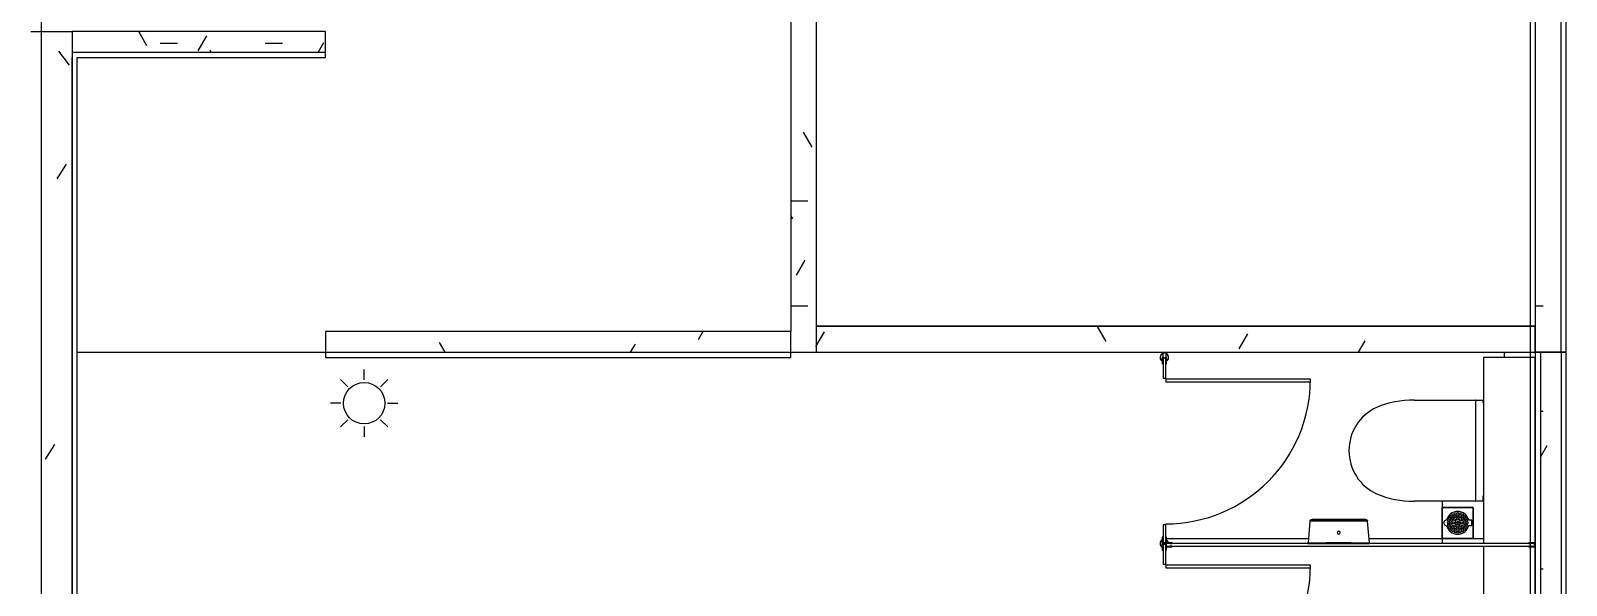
# Model space of a CAD drawing. Header units: millimetres. Extents: x -145636 to 131102, y -135903 to -7470.
# Drawn here: x 20370 to 27795, y -111500 to -108819 of the extents above; entities that cross this region are included whole.
import ezdxf

# ---------------------------------------------------------------- set-up
doc = ezdxf.new("R2010")
doc.units = ezdxf.units.MM
doc.layers.add('M_ARCHI', color=8, linetype='Continuous')

# ---------------------------------------------------------------- blocks, each defined once
blk = doc.blocks.new('RF Archi 21.10.2024')
at = {"layer": 'M_ARCHI', "color": 8}
for p, q in [((-145986, -25375.2), (-145986, -138101)), ((-138786, -25375.2), (-138786, -138101)), ((-138636, -126653.5), (-138636, -123603.5)), ((-138611, -126778.5), (-138611, -123603.5)), ((-142361, -123728.5), (-142361, -126678.5)), ((-142236, -126778.5), (-142236, -123728.5)), ((-142236, -126653.5), (-142236, -123728.5)), ((-138761, -124303.5), (-138761, -126653.5)), ((-138636, -126778.5), (-138636, -124303.5)), ((-146036, -125228.5), (-145836, -125228.5)), ((-144611, -125228.5), (-145836, -125228.5)), ((-145836, -125228.5), (-145836, -125328.5)), ((-144611, -125353.5), (-144611, -125228.5)), ((-145836, -125328.5), (-145811, -125328.5)), ((-145836, -125328.5), (-145836, -125353.5)), ((-145836, -125328.5), (-145811, -125328.5)), ((-145811, -125328.5), (-144611, -125328.5)), ((-145836, -128278.5), (-145836, -125353.5)), ((-145836, -125353.5), (-145836, -128278.5)), ((-145811, -128278.5), (-145811, -125353.5)), ((-145811, -125353.5), (-144611, -125353.5)), ((-142236, -126653.5), (-138761, -126653.5)), ((-138761, -126653.5), (-142236, -126653.5)), ((-138761, -126778.5), (-138761, -126653.5)), ((-138761, -126653.5), (-138761, -126778.5)), ((-142361, -126678.5), (-144611, -126678.5)), ((-144611, -126678.5), (-144611, -126803.5)), ((-142361, -126778.5), (-142361, -126678.5)), ((-145836, -127628.5), (-145836, -126778.5)), ((-145836, -127628.5), (-145836, -126778.5)), ((-145836, -129253.5), (-145836, -126778.5)), ((-145811, -126778.5), (-144611, -126778.5)), ((-145811, -126778.5), (-142236, -126778.5)), ((-145811, -126778.5), (-144611, -126778.5)), ((-144611, -126778.5), (-142361, -126778.5)), ((-144611, -126778.5), (-142298.5, -126778.5)), ((-144611, -126778.5), (-142361, -126778.5)), ((-144611, -126803.5), (-142361, -126803.5)), ((-142361, -126778.5), (-142261, -126778.5)), ((-142361, -126803.5), (-142361, -126778.5)), ((-142361, -126778.5), (-142236, -126778.5)), ((-142298.5, -126778.5), (-138761, -126778.5)), ((-142236, -126778.5), (-138761, -126778.5)), ((-140574.4, -126801.9), (-140574.5, -126802.7)), ((-140574.5, -126802.7), (-140574.5, -126803.5)), ((-140574.5, -126803.5), (-140574.5, -126804.3)), ((-140574.5, -126804.3), (-140574.4, -126805.1)), ((-140574.3, -126800.3), (-140574.4, -126801.1)), ((-140574.4, -126801.1), (-140574.4, -126801.9)), ((-140574.4, -126805.1), (-140574.4, -126805.9)), ((-140574.4, -126805.9), (-140574.3, -126806.7)), ((-140574.1, -126799.5), (-140574.3, -126800.3)), ((-140574.3, -126806.7), (-140574.1, -126807.4)), ((-140573.9, -126798.7), (-140574.1, -126799.5)), ((-140574.1, -126807.4), (-140573.9, -126808.2)), ((-140573.7, -126797.9), (-140573.9, -126798.7)), ((-140573.9, -126808.2), (-140573.7, -126809)), ((-140573.5, -126797.2), (-140573.7, -126797.9)), ((-140573.7, -126809), (-140573.5, -126809.8)), ((-140573.2, -126796.4), (-140573.5, -126797.2)), ((-140573.5, -126809.8), (-140573.2, -126810.5)), ((-140572.9, -126795.7), (-140573.2, -126796.4)), ((-140573.2, -126810.5), (-140572.9, -126811.3)), ((-140572.6, -126795), (-140572.9, -126795.7)), ((-140572.9, -126811.3), (-140572.6, -126812)), ((-140572.2, -126794.2), (-140572.6, -126795)), ((-140572.6, -126812), (-140572.2, -126812.7)), ((-140571.9, -126793.5), (-140572.2, -126794.2)), ((-140572.2, -126812.7), (-140571.9, -126813.4)), ((-140571.5, -126792.9), (-140571.9, -126793.5)), ((-140571.9, -126813.4), (-140571.5, -126814.1)), ((-140571, -126792.2), (-140571.5, -126792.9)), ((-140571.5, -126814.1), (-140571, -126814.8)), ((-140570.5, -126791.5), (-140571, -126792.2)), ((-140571, -126814.8), (-140570.5, -126815.4)), ((-140570.1, -126790.9), (-140570.5, -126791.5)), ((-140570.5, -126815.4), (-140570.1, -126816)), ((-140569.5, -126790.3), (-140570.1, -126790.9)), ((-140570.1, -126816), (-140569.5, -126816.7)), ((-140569, -126789.7), (-140569.5, -126790.3)), ((-140569.5, -126816.7), (-140569, -126817.2)), ((-140568.4, -126789.1), (-140569, -126789.7)), ((-140569, -126817.2), (-140568.4, -126817.8)), ((-140567.9, -126788.6), (-140568.4, -126789.1)), ((-140568.4, -126817.8), (-140567.9, -126818.4)), ((-140567.3, -126788.1), (-140567.9, -126788.6)), ((-140567.9, -126818.4), (-140567.2, -126818.9)), ((-140566.6, -126787.6), (-140567.3, -126788.1)), ((-140567.2, -126818.9), (-140566.6, -126819.4)), ((-140566, -126787.1), (-140566.6, -126787.6)), ((-140565.3, -126786.6), (-140566, -126787.1)), ((-140564.6, -126786.2), (-140565.3, -126786.6)), ((-140563.9, -126785.8), (-140564.6, -126786.2)), ((-140563, -126803.5), (-140564.5, -126803.5)), ((-140564.5, -126803.5), (-140564.5, -126833.7)), ((-140563.2, -126785.5), (-140563.9, -126785.8)), ((-140562.5, -126785.1), (-140563.2, -126785.5)), ((-140561, -126805), (-140563, -126803.5)), ((-140563, -126821.5), (-140563, -126806.5)), ((-140563, -126806.5), (-140546, -126806.5)), ((-140561.8, -126784.8), (-140562.5, -126785.1)), ((-140561, -126784.6), (-140561.8, -126784.8)), ((-140548, -126805), (-140561, -126805)), ((-140548, -126806.5), (-140561, -126806.5)), ((-140561, -126806.5), (-140561, -126903.5)), ((-140547.3, -126784.8), (-140548, -126784.6)), ((-140546, -126803.5), (-140548, -126805)), ((-140548, -126903.5), (-140548, -126806.5)), ((-140546.5, -126785.1), (-140547.3, -126784.8)), ((-140545.8, -126785.5), (-140546.5, -126785.1)), ((-140544.5, -126803.5), (-140546, -126803.5)), ((-140546, -126806.5), (-140546, -126821.5)), ((-140545.1, -126785.8), (-140545.8, -126785.5)), ((-140544.4, -126786.2), (-140545.1, -126785.8)), ((-140544.5, -126833.7), (-140544.5, -126803.5)), ((-140543.7, -126786.6), (-140544.4, -126786.2)), ((-140543, -126787.1), (-140543.7, -126786.6)), ((-140542.4, -126787.6), (-140543, -126787.1)), ((-140541.8, -126788.1), (-140542.4, -126787.6)), ((-140542.4, -126819.4), (-140541.8, -126818.9)), ((-140541.2, -126788.6), (-140541.8, -126788.1)), ((-140541.8, -126818.9), (-140541.2, -126818.4)), ((-140540.6, -126789.1), (-140541.2, -126788.6)), ((-140541.2, -126818.4), (-140540.6, -126817.8)), ((-140540, -126789.7), (-140540.6, -126789.1)), ((-140540.6, -126817.8), (-140540, -126817.2)), ((-140539.5, -126790.3), (-140540, -126789.7)), ((-140540, -126817.2), (-140539.5, -126816.7)), ((-140539, -126790.9), (-140539.5, -126790.3)), ((-140539.5, -126816.7), (-140539, -126816)), ((-140538.5, -126791.5), (-140539, -126790.9)), ((-140539, -126816), (-140538.5, -126815.4)), ((-140538, -126792.2), (-140538.5, -126791.5)), ((-140538.5, -126815.4), (-140538, -126814.8)), ((-140537.6, -126792.8), (-140538, -126792.2)), ((-140538, -126814.8), (-140537.6, -126814.1)), ((-140537.1, -126793.5), (-140537.6, -126792.8)), ((-140537.6, -126814.1), (-140537.1, -126813.4)), ((-140536.8, -126794.2), (-140537.1, -126793.5)), ((-140537.1, -126813.4), (-140536.8, -126812.7)), ((-140536.4, -126795), (-140536.8, -126794.2)), ((-140536.8, -126812.7), (-140536.4, -126812)), ((-140536.1, -126795.7), (-140536.4, -126795)), ((-140536.4, -126812), (-140536.1, -126811.3)), ((-140535.8, -126796.4), (-140536.1, -126795.7)), ((-140536.1, -126811.3), (-140535.8, -126810.5)), ((-140535.5, -126797.2), (-140535.8, -126796.4)), ((-140535.8, -126810.5), (-140535.5, -126809.8)), ((-140535.3, -126797.9), (-140535.5, -126797.2)), ((-140535.5, -126809.8), (-140535.3, -126809)), ((-140535.1, -126798.7), (-140535.3, -126797.9)), ((-140535.3, -126809), (-140535.1, -126808.2)), ((-140534.9, -126799.5), (-140535.1, -126798.7)), ((-140535.1, -126808.2), (-140534.9, -126807.4)), ((-140534.8, -126800.3), (-140534.9, -126799.5)), ((-140534.9, -126807.4), (-140534.8, -126806.7)), ((-140534.6, -126801.1), (-140534.8, -126800.3)), ((-140534.8, -126806.7), (-140534.6, -126805.9)), ((-140534.6, -126801.9), (-140534.6, -126801.1)), ((-140534.5, -126802.7), (-140534.6, -126801.9)), ((-140534.6, -126805.1), (-140534.5, -126804.3)), ((-140534.6, -126805.9), (-140534.6, -126805.1)), ((-140534.5, -126803.5), (-140534.5, -126802.7)), ((-140534.5, -126804.3), (-140534.5, -126803.5)), ((-138761, -126803.5), (-139011, -126803.5)), ((-139011, -126803.5), (-139011, -127703.5)), ((-138761, -126778.5), (-138736, -126778.5)), ((-138611, -126778.5), (-138761, -126778.5)), ((-138761, -126778.5), (-138761, -129253.5)), ((-138761, -126778.5), (-138611, -126778.5)), ((-138761, -129253.5), (-138761, -126803.5)), ((-138736, -126778.5), (-138636, -126778.5)), ((-138736, -126778.5), (-138736, -129253.5)), ((-138636, -126778.5), (-138636, -134028.5)), ((-138636, -126778.5), (-138636, -134028.5)), ((-138611, -134028.5), (-138611, -126778.5)), ((-144423.5, -126912.7), (-144423.5, -126862.7)), ((-140566.6, -126819.4), (-140566, -126819.9)), ((-140566, -126819.9), (-140565.3, -126820.3)), ((-140565.3, -126820.3), (-140564.6, -126820.7)), ((-140563.2, -126821.5), (-140562.5, -126821.8)), ((-140561, -126823.5), (-140563, -126821.5)), ((-140562.5, -126821.8), (-140561.8, -126822.1)), ((-140561.8, -126822.1), (-140561, -126822.4)), ((-140561, -126833.7), (-140561, -126823.5)), ((-140546, -126821.5), (-140548, -126823.5)), ((-140548, -126822.4), (-140547.3, -126822.1)), ((-140548, -126823.5), (-140548, -126833.7)), ((-140547.3, -126822.1), (-140546.5, -126821.8)), ((-140546.5, -126821.8), (-140545.8, -126821.5)), ((-140544.4, -126820.7), (-140543.7, -126820.3)), ((-140543.7, -126820.3), (-140543, -126819.9)), ((-140543, -126819.9), (-140542.4, -126819.4)), ((-144503.1, -126945.6), (-144538.4, -126910.3)), ((-144344, -126945.6), (-144308.6, -126910.3)), ((-140561, -126903.5), (-140548, -126903.5)), ((-139848, -126908.5), (-140548, -126908.5)), ((-140548, -126908.5), (-140548, -126921.5)), ((-140548, -126921.5), (-139848, -126921.5)), ((-139848, -126921.5), (-139848, -126908.5)), ((-144536, -127025.2), (-144586, -127025.2)), ((-144311, -127025.2), (-144261, -127025.2)), ((-139346.2, -127009.8), (-139014.1, -127009.8)), ((-139049.8, -127010.4), (-139049.8, -127497.9)), ((-139049, -127010.4), (-139049.8, -127010.4)), ((-139049, -127497.9), (-139049, -127010.4)), ((-139014.1, -127009.8), (-139014.1, -127021.2)), ((-139014.1, -127021.2), (-139011, -127021.2)), ((-144503.1, -127104.7), (-144538.4, -127140.1)), ((-144344, -127104.7), (-144308.6, -127140.1)), ((-144423.5, -127137.7), (-144423.5, -127187.7)), ((-139014.1, -127473.7), (-139014.1, -127499)), ((-139011, -127473.7), (-139014.1, -127473.7)), ((-139014.1, -127499), (-139346.2, -127499)), ((-139211, -127528.5), (-139061, -127528.5)), ((-139211, -127678.5), (-139211, -127528.5)), ((-139061, -127528.5), (-139211, -127528.5)), ((-139211, -127528.5), (-139211, -127678.5)), ((-139061, -127528.5), (-139061, -127678.5)), ((-139061, -127678.5), (-139061, -127528.5)), ((-139049.8, -127497.9), (-139049, -127497.9)), ((-140548, -127613.5), (-140561, -127613.5)), ((-140561, -127613.5), (-140561, -127700.5)), ((-140548, -127700.5), (-140548, -127613.5)), ((-139850.5, -127595.5), (-139859.7, -127699.9)), ((-139850.5, -127595.1), (-139850.4, -127594.7)), ((-139850.5, -127595.5), (-139850.5, -127595.1)), ((-139850.4, -127594.7), (-139850.2, -127594.2)), ((-139850.2, -127594.2), (-139850.1, -127593.8)), ((-139850.1, -127593.8), (-139850, -127593.4)), ((-139850, -127593.4), (-139849.8, -127593)), ((-139849.8, -127593), (-139849.6, -127592.6)), ((-139849.6, -127592.6), (-139849.4, -127592.2)), ((-139849.4, -127592.2), (-139849.2, -127591.8)), ((-139849.2, -127591.8), (-139849, -127591.5)), ((-139849, -127591.5), (-139848.7, -127591.1)), ((-139848.7, -127591.1), (-139848.4, -127590.8)), ((-139848.4, -127590.8), (-139848.2, -127590.4)), ((-139848.2, -127590.4), (-139847.9, -127590.1)), ((-139847.9, -127590.1), (-139847.6, -127589.8)), ((-139847.6, -127589.8), (-139847.3, -127589.5)), ((-139847.3, -127589.5), (-139847, -127589.2)), ((-139847, -127589.2), (-139846.6, -127588.9)), ((-139711, -127595.5), (-139846.8, -127595.5)), ((-139846.6, -127588.9), (-139846.3, -127588.6)), ((-139846.3, -127588.6), (-139845.9, -127588.4)), ((-139845.9, -127588.4), (-139845.5, -127588.1)), ((-139845.5, -127588.1), (-139845.2, -127587.9)), ((-139845.2, -127587.9), (-139844.8, -127587.7)), ((-139844.8, -127587.7), (-139844.4, -127587.5)), ((-139844.4, -127587.5), (-139844, -127587.3)), ((-139844, -127587.3), (-139843.6, -127587.2)), ((-139843.6, -127587.2), (-139843.2, -127587)), ((-139843.2, -127587), (-139842.7, -127586.9)), ((-139842.7, -127586.9), (-139842.3, -127586.8)), ((-139842.3, -127586.8), (-139841.9, -127586.7)), ((-139841.9, -127586.7), (-139841.5, -127586.6)), ((-139841.5, -127586.6), (-139841, -127586.5)), ((-139841, -127586.5), (-139840.6, -127586.5)), ((-139840.6, -127586.5), (-139840.2, -127586.5)), ((-139840.2, -127586.5), (-139839.8, -127586.5)), ((-139839.7, -127586.5), (-139839.8, -127586.5)), ((-139839.8, -127586.5), (-139839.7, -127586.5)), ((-139839.6, -127586.5), (-139839.7, -127586.5)), ((-139839.7, -127586.5), (-139839.3, -127586.5)), ((-139839.2, -127586.5), (-139839.6, -127586.5)), ((-139839.3, -127586.5), (-139838.8, -127586.5)), ((-139838.7, -127586.5), (-139839.2, -127586.5)), ((-139838.8, -127586.5), (-139838.1, -127586.5)), ((-139837.9, -127586.5), (-139838.7, -127586.5)), ((-139838.1, -127586.5), (-139837.2, -127586.5)), ((-139836.9, -127586.5), (-139837.9, -127586.5)), ((-139837.2, -127586.5), (-139836.1, -127586.5)), ((-139835.7, -127586.5), (-139836.9, -127586.5)), ((-139836.1, -127586.5), (-139834.7, -127586.5)), ((-139834.3, -127586.5), (-139835.7, -127586.5)), ((-139834.7, -127586.5), (-139833.2, -127586.5)), ((-139832.8, -127586.5), (-139834.3, -127586.5)), ((-139833.2, -127586.5), (-139831.5, -127586.5)), ((-139831, -127586.5), (-139832.8, -127586.5)), ((-139831.5, -127586.5), (-139829.6, -127586.5)), ((-139829, -127586.5), (-139831, -127586.5)), ((-139829.6, -127586.5), (-139827.5, -127586.5)), ((-139826.9, -127586.5), (-139829, -127586.5)), ((-139827.5, -127586.5), (-139825.2, -127586.5)), ((-139824.6, -127586.5), (-139826.9, -127586.5)), ((-139825.2, -127586.5), (-139822.7, -127586.5)), ((-139822, -127586.5), (-139824.6, -127586.5)), ((-139822.7, -127586.5), (-139820.1, -127586.5)), ((-139819.3, -127586.5), (-139822, -127586.5)), ((-139820.1, -127586.5), (-139817.3, -127586.5)), ((-139816.5, -127586.5), (-139819.3, -127586.5)), ((-139817.3, -127586.5), (-139814.3, -127586.5)), ((-139813.4, -127586.5), (-139816.5, -127586.5)), ((-139814.3, -127586.5), (-139811.1, -127586.5)), ((-139810.2, -127586.5), (-139813.4, -127586.5)), ((-139811.1, -127586.5), (-139807.8, -127586.5)), ((-139806.9, -127586.5), (-139810.2, -127586.5)), ((-139807.8, -127586.5), (-139804.3, -127586.5)), ((-139803.4, -127586.5), (-139806.9, -127586.5)), ((-139804.3, -127586.5), (-139800.7, -127586.5)), ((-139799.7, -127586.5), (-139803.4, -127586.5)), ((-139800.7, -127586.5), (-139796.9, -127586.5)), ((-139795.9, -127586.5), (-139799.7, -127586.5)), ((-139796.9, -127586.5), (-139793, -127586.5)), ((-139792, -127586.5), (-139795.9, -127586.5)), ((-139793, -127586.5), (-139789, -127586.5)), ((-139787.9, -127586.5), (-139792, -127586.5)), ((-139789, -127586.5), (-139784.8, -127586.5)), ((-139783.7, -127586.5), (-139787.9, -127586.5)), ((-139784.8, -127586.5), (-139780.6, -127586.5)), ((-139779.4, -127586.5), (-139783.7, -127586.5)), ((-139780.6, -127586.5), (-139776.2, -127586.5)), ((-139775, -127586.5), (-139779.4, -127586.5)), ((-139776.2, -127586.5), (-139771.7, -127586.5)), ((-139770.5, -127586.5), (-139775, -127586.5)), ((-139771.7, -127586.5), (-139767.1, -127586.5)), ((-139765.8, -127586.5), (-139770.5, -127586.5)), ((-139767.1, -127586.5), (-139762.4, -127586.5)), ((-139761.1, -127586.5), (-139765.8, -127586.5)), ((-139762.4, -127586.5), (-139757.7, -127586.5)), ((-139756.4, -127586.5), (-139761.1, -127586.5)), ((-139757.7, -127586.5), (-139752.8, -127586.5)), ((-139751.5, -127586.5), (-139756.4, -127586.5)), ((-139752.8, -127586.5), (-139747.9, -127586.5)), ((-139746.6, -127586.5), (-139751.5, -127586.5)), ((-139747.9, -127586.5), (-139743, -127586.5)), ((-139741.6, -127586.5), (-139746.6, -127586.5)), ((-139743, -127586.5), (-139737.9, -127586.5)), ((-139736.6, -127586.5), (-139741.6, -127586.5)), ((-139737.9, -127586.5), (-139732.9, -127586.5)), ((-139731.5, -127586.5), (-139736.6, -127586.5)), ((-139732.9, -127586.5), (-139727.8, -127586.5)), ((-139726.4, -127586.5), (-139731.5, -127586.5)), ((-139727.8, -127586.5), (-139722.7, -127586.5)), ((-139721.3, -127586.5), (-139726.4, -127586.5)), ((-139722.7, -127586.5), (-139717.5, -127586.5)), ((-139716.2, -127586.5), (-139721.3, -127586.5)), ((-139717.5, -127586.5), (-139712.4, -127586.5)), ((-139711, -127586.5), (-139716.2, -127586.5)), ((-139712.4, -127586.5), (-139711, -127586.5)), ((-139711, -127586.5), (-139705.9, -127586.5)), ((-139709.6, -127586.5), (-139711, -127586.5)), ((-139575.3, -127595.5), (-139711, -127595.5)), ((-139704.5, -127586.5), (-139709.6, -127586.5)), ((-139705.9, -127586.5), (-139700.7, -127586.5)), ((-139699.3, -127586.5), (-139704.5, -127586.5)), ((-139700.7, -127586.5), (-139695.6, -127586.5)), ((-139694.2, -127586.5), (-139699.3, -127586.5)), ((-139695.6, -127586.5), (-139690.5, -127586.5)), ((-139689.1, -127586.5), (-139694.2, -127586.5)), ((-139690.5, -127586.5), (-139685.4, -127586.5)), ((-139684.1, -127586.5), (-139689.1, -127586.5)), ((-139685.4, -127586.5), (-139680.4, -127586.5)), ((-139679.1, -127586.5), (-139684.1, -127586.5)), ((-139680.4, -127586.5), (-139675.4, -127586.5)), ((-139674.1, -127586.5), (-139679.1, -127586.5)), ((-139675.4, -127586.5), (-139670.5, -127586.5)), ((-139669.2, -127586.5), (-139674.1, -127586.5)), ((-139670.5, -127586.5), (-139665.6, -127586.5)), ((-139664.4, -127586.5), (-139669.2, -127586.5)), ((-139665.6, -127586.5), (-139660.9, -127586.5)), ((-139659.6, -127586.5), (-139664.4, -127586.5)), ((-139660.9, -127586.5), (-139656.2, -127586.5)), ((-139654.9, -127586.5), (-139659.6, -127586.5)), ((-139656.2, -127586.5), (-139651.6, -127586.5)), ((-139650.3, -127586.5), (-139654.9, -127586.5)), ((-139651.6, -127586.5), (-139647, -127586.5)), ((-139645.8, -127586.5), (-139650.3, -127586.5)), ((-139647, -127586.5), (-139642.6, -127586.5)), ((-139641.4, -127586.5), (-139645.8, -127586.5)), ((-139642.6, -127586.5), (-139638.3, -127586.5)), ((-139637.2, -127586.5), (-139641.4, -127586.5)), ((-139638.3, -127586.5), (-139634.1, -127586.5)), ((-139633, -127586.5), (-139637.2, -127586.5)), ((-139634.1, -127586.5), (-139630, -127586.5)), ((-139629, -127586.5), (-139633, -127586.5)), ((-139630, -127586.5), (-139626.1, -127586.5)), ((-139625.1, -127586.5), (-139629, -127586.5)), ((-139626.1, -127586.5), (-139622.3, -127586.5)), ((-139621.3, -127586.5), (-139625.1, -127586.5)), ((-139622.3, -127586.5), (-139618.6, -127586.5)), ((-139617.7, -127586.5), (-139621.3, -127586.5)), ((-139618.6, -127586.5), (-139615.1, -127586.5)), ((-139614.2, -127586.5), (-139617.7, -127586.5)), ((-139615.1, -127586.5), (-139611.8, -127586.5)), ((-139610.9, -127586.5), (-139614.2, -127586.5)), ((-139611.8, -127586.5), (-139608.6, -127586.5)), ((-139607.7, -127586.5), (-139610.9, -127586.5)), ((-139608.6, -127586.5), (-139605.5, -127586.5)), ((-139604.7, -127586.5), (-139607.7, -127586.5)), ((-139605.5, -127586.5), (-139602.7, -127586.5)), ((-139601.9, -127586.5), (-139604.7, -127586.5)), ((-139602.7, -127586.5), (-139600, -127586.5)), ((-139599.3, -127586.5), (-139601.9, -127586.5)), ((-139600, -127586.5), (-139597.5, -127586.5)), ((-139596.8, -127586.5), (-139599.3, -127586.5)), ((-139597.5, -127586.5), (-139595.1, -127586.5)), ((-139594.5, -127586.5), (-139596.8, -127586.5)), ((-139595.1, -127586.5), (-139593, -127586.5)), ((-139592.4, -127586.5), (-139594.5, -127586.5)), ((-139593, -127586.5), (-139591, -127586.5)), ((-139590.5, -127586.5), (-139592.4, -127586.5)), ((-139591, -127586.5), (-139589.2, -127586.5)), ((-139588.8, -127586.5), (-139590.5, -127586.5)), ((-139589.2, -127586.5), (-139587.7, -127586.5)), ((-139587.3, -127586.5), (-139588.8, -127586.5)), ((-139587.7, -127586.5), (-139586.3, -127586.5)), ((-139585.9, -127586.5), (-139587.3, -127586.5)), ((-139586.3, -127586.5), (-139585.1, -127586.5)), ((-139584.8, -127586.5), (-139585.9, -127586.5)), ((-139585.1, -127586.5), (-139584.1, -127586.5)), ((-139583.9, -127586.5), (-139584.8, -127586.5)), ((-139584.1, -127586.5), (-139583.4, -127586.5)), ((-139583.2, -127586.5), (-139583.9, -127586.5)), ((-139583.4, -127586.5), (-139582.8, -127586.5)), ((-139582.7, -127586.5), (-139583.2, -127586.5)), ((-139582.8, -127586.5), (-139582.4, -127586.5)), ((-139582.4, -127586.5), (-139582.7, -127586.5)), ((-139582.4, -127586.5), (-139582.3, -127586.5)), ((-139582.3, -127586.5), (-139582.4, -127586.5)), ((-139582.3, -127586.5), (-139581.8, -127586.5)), ((-139582.3, -127586.5), (-139582.3, -127586.5)), ((-139581.8, -127586.5), (-139581.4, -127586.5)), ((-139581.4, -127586.5), (-139580.9, -127586.6)), ((-139580.9, -127586.6), (-139580.5, -127586.6)), ((-139580.5, -127586.6), (-139580.1, -127586.7)), ((-139580.1, -127586.7), (-139579.7, -127586.8)), ((-139579.7, -127586.8), (-139579.2, -127586.9)), ((-139579.2, -127586.9), (-139578.8, -127587)), ((-139578.8, -127587), (-139578.4, -127587.2)), ((-139578.4, -127587.2), (-139578, -127587.3)), ((-139578, -127587.3), (-139577.6, -127587.5)), ((-139577.6, -127587.5), (-139577.2, -127587.7)), ((-139577.2, -127587.7), (-139576.8, -127587.9)), ((-139576.8, -127587.9), (-139576.4, -127588.1)), ((-139576.4, -127588.1), (-139576.1, -127588.4)), ((-139576.1, -127588.4), (-139575.7, -127588.6)), ((-139575.7, -127588.6), (-139575.4, -127588.9)), ((-139575.4, -127588.9), (-139575, -127589.2)), ((-139575, -127589.2), (-139574.7, -127589.5)), ((-139574.7, -127589.5), (-139574.4, -127589.8)), ((-139574.4, -127589.8), (-139574.1, -127590.1)), ((-139574.1, -127590.1), (-139573.8, -127590.4)), ((-139573.8, -127590.4), (-139573.5, -127590.8)), ((-139573.5, -127590.8), (-139573.3, -127591.1)), ((-139573.3, -127591.1), (-139573, -127591.5)), ((-139573, -127591.5), (-139572.8, -127591.9)), ((-139572.8, -127591.9), (-139572.6, -127592.3)), ((-139572.6, -127592.3), (-139572.4, -127592.7)), ((-139572.4, -127592.7), (-139572.2, -127593.1)), ((-139572.2, -127593.1), (-139572, -127593.5)), ((-139572, -127593.5), (-139571.9, -127593.9)), ((-139571.9, -127593.9), (-139571.8, -127594.3)), ((-139571.8, -127594.3), (-139571.6, -127594.7)), ((-139571.6, -127594.7), (-139571.5, -127595.1)), ((-139571.5, -127595.1), (-139571.5, -127595.5)), ((-139562.3, -127699.9), (-139571.5, -127595.5)), ((-139068.5, -127591), (-139082.4, -127591)), ((-139082.4, -127616), (-139068.5, -127616)), ((-139068.5, -127616), (-139068.5, -127591)), ((-140574.4, -127701.9), (-140574.5, -127702.7)), ((-140574.4, -127701.9), (-140574.5, -127702.7)), ((-140574.5, -127702.7), (-140574.5, -127703.5)), ((-140574.5, -127702.7), (-140574.5, -127703.5)), ((-140574.5, -127703.5), (-140574.5, -127704.3)), ((-140574.5, -127703.5), (-140574.5, -127704.3)), ((-140574.5, -127704.3), (-140574.4, -127705.1)), ((-140574.5, -127704.3), (-140574.4, -127705.1)), ((-140574.3, -127700.3), (-140574.4, -127701.1)), ((-140574.3, -127700.3), (-140574.4, -127701.1)), ((-140574.4, -127701.1), (-140574.4, -127701.9)), ((-140574.4, -127701.1), (-140574.4, -127701.9)), ((-140574.4, -127705.1), (-140574.4, -127705.9)), ((-140574.4, -127705.1), (-140574.4, -127705.9)), ((-140574.4, -127705.9), (-140574.3, -127706.7)), ((-140574.4, -127705.9), (-140574.3, -127706.7)), ((-140574.1, -127699.5), (-140574.3, -127700.3)), ((-140574.1, -127699.5), (-140574.3, -127700.3)), ((-140574.3, -127706.7), (-140574.1, -127707.4)), ((-140574.3, -127706.7), (-140574.1, -127707.4)), ((-140573.9, -127698.7), (-140574.1, -127699.5)), ((-140573.9, -127698.7), (-140574.1, -127699.5)), ((-140574.1, -127707.4), (-140573.9, -127708.2)), ((-140574.1, -127707.4), (-140573.9, -127708.2)), ((-140573.7, -127697.9), (-140573.9, -127698.7)), ((-140573.7, -127697.9), (-140573.9, -127698.7)), ((-140573.9, -127708.2), (-140573.7, -127709)), ((-140573.9, -127708.2), (-140573.7, -127709)), ((-140573.5, -127697.2), (-140573.7, -127697.9)), ((-140573.5, -127697.2), (-140573.7, -127697.9)), ((-140573.7, -127709), (-140573.5, -127709.8)), ((-140573.7, -127709), (-140573.5, -127709.8)), ((-140573.2, -127696.4), (-140573.5, -127697.2)), ((-140573.2, -127696.4), (-140573.5, -127697.2)), ((-140573.5, -127709.8), (-140573.2, -127710.5)), ((-140573.5, -127709.8), (-140573.2, -127710.5)), ((-140572.9, -127695.7), (-140573.2, -127696.4)), ((-140572.9, -127695.7), (-140573.2, -127696.4)), ((-140572.6, -127695), (-140572.9, -127695.7)), ((-140572.6, -127695), (-140572.9, -127695.7)), ((-140572.2, -127694.2), (-140572.6, -127695)), ((-140572.2, -127694.2), (-140572.6, -127695)), ((-140571.9, -127693.5), (-140572.2, -127694.2)), ((-140571.9, -127693.5), (-140572.2, -127694.2)), ((-140571.5, -127692.9), (-140571.9, -127693.5)), ((-140571.5, -127692.9), (-140571.9, -127693.5)), ((-140571, -127692.2), (-140571.5, -127692.9)), ((-140571, -127692.2), (-140571.5, -127692.9)), ((-140570.5, -127691.5), (-140571, -127692.2)), ((-140570.5, -127691.5), (-140571, -127692.2)), ((-140570.1, -127690.9), (-140570.5, -127691.5)), ((-140570.1, -127690.9), (-140570.5, -127691.5)), ((-140569.5, -127690.3), (-140570.1, -127690.9)), ((-140569.5, -127690.3), (-140570.1, -127690.9)), ((-140569, -127689.7), (-140569.5, -127690.3)), ((-140569, -127689.7), (-140569.5, -127690.3)), ((-140568.4, -127689.1), (-140569, -127689.7)), ((-140568.4, -127689.1), (-140569, -127689.7)), ((-140567.9, -127688.6), (-140568.4, -127689.1)), ((-140567.9, -127688.6), (-140568.4, -127689.1)), ((-140567.3, -127688.1), (-140567.9, -127688.6)), ((-140567.3, -127688.1), (-140567.9, -127688.6)), ((-140566.6, -127687.6), (-140567.3, -127688.1)), ((-140566.6, -127687.6), (-140567.3, -127688.1)), ((-140566, -127687.1), (-140566.6, -127687.6)), ((-140566, -127687.1), (-140566.6, -127687.6)), ((-140565.3, -127686.6), (-140566, -127687.1)), ((-140565.3, -127686.6), (-140566, -127687.1)), ((-140564.6, -127686.2), (-140565.3, -127686.6)), ((-140564.6, -127686.2), (-140565.3, -127686.6)), ((-140564.5, -127673.2), (-140564.5, -127703.5)), ((-140563, -127703.5), (-140564.5, -127703.5)), ((-140564.5, -127703.5), (-140564.5, -127733.7)), ((-140564.5, -127703.5), (-140563, -127703.5)), ((-140562.5, -127685.1), (-140563.2, -127685.5)), ((-140562.5, -127685.1), (-140563.2, -127685.5)), ((-140563, -127685.5), (-140561, -127683.5)), ((-140563, -127700.5), (-140563, -127685.5)), ((-140546, -127700.5), (-140563, -127700.5)), ((-140563, -127703.5), (-140561, -127702)), ((-140561, -127705), (-140563, -127703.5)), ((-140563, -127721.5), (-140563, -127706.5)), ((-140563, -127706.5), (-140546, -127706.5)), ((-140561.8, -127684.8), (-140562.5, -127685.1)), ((-140561.8, -127684.8), (-140562.5, -127685.1)), ((-140561, -127684.6), (-140561.8, -127684.8)), ((-140561, -127684.6), (-140561.8, -127684.8)), ((-140561, -127683.5), (-140561, -127673.2)), ((-140561, -127700.5), (-140548, -127700.5)), ((-140561, -127702), (-140548, -127702)), ((-140548, -127705), (-140561, -127705)), ((-140548, -127706.5), (-140561, -127706.5)), ((-140561, -127706.5), (-140561, -127803.5)), ((-140548, -127673.2), (-140548, -127683.5)), ((-140548, -127683.5), (-140546, -127685.5)), ((-140547.3, -127684.8), (-140548, -127684.6)), ((-140547.3, -127684.8), (-140548, -127684.6)), ((-140517.8, -127700), (-140548, -127700)), ((-140548, -127700), (-140548, -127701.5)), ((-140548, -127701.5), (-140546.5, -127703.5)), ((-140548, -127702), (-140546, -127703.5)), ((-140546, -127703.5), (-140548, -127705)), ((-140548, -127803.5), (-140548, -127706.5)), ((-140546.5, -127685.1), (-140547.3, -127684.8)), ((-140546.5, -127685.1), (-140547.3, -127684.8)), ((-140545.8, -127685.5), (-140546.5, -127685.1)), ((-140545.8, -127685.5), (-140546.5, -127685.1)), ((-140546.5, -127703.5), (-140546.5, -127716.5)), ((-140546, -127685.5), (-140546, -127700.5)), ((-140544.5, -127703.5), (-140546, -127703.5)), ((-140546, -127703.5), (-140544.5, -127703.5)), ((-140546, -127706.5), (-140546, -127721.5)), ((-140545, -127718.5), (-140545, -127701.5)), ((-140545, -127701.5), (-140530, -127701.5)), ((-138764, -127703.5), (-140545, -127703.5)), ((-140545, -127703.5), (-140545, -127716.5)), ((-140544.5, -127703.5), (-140544.5, -127673.2)), ((-140544.5, -127733.7), (-140544.5, -127703.5)), ((-140543.7, -127686.6), (-140544.4, -127686.2)), ((-140543.7, -127686.6), (-140544.4, -127686.2)), ((-140543, -127687.1), (-140543.7, -127686.6)), ((-140543, -127687.1), (-140543.7, -127686.6)), ((-140542.4, -127687.6), (-140543, -127687.1)), ((-140542.4, -127687.6), (-140543, -127687.1)), ((-140541.8, -127688.1), (-140542.4, -127687.6)), ((-140541.8, -127688.1), (-140542.4, -127687.6)), ((-140541.2, -127688.6), (-140541.8, -127688.1)), ((-140541.2, -127688.6), (-140541.8, -127688.1)), ((-140540.6, -127689.1), (-140541.2, -127688.6)), ((-140540.6, -127689.1), (-140541.2, -127688.6)), ((-140540, -127689.7), (-140540.6, -127689.1)), ((-140540, -127689.7), (-140540.6, -127689.1)), ((-140539.5, -127690.3), (-140540, -127689.7)), ((-140539.5, -127690.3), (-140540, -127689.7)), ((-140539, -127690.9), (-140539.5, -127690.3)), ((-140539, -127690.9), (-140539.5, -127690.3)), ((-140538.5, -127691.5), (-140539, -127690.9)), ((-140538.5, -127691.5), (-140539, -127690.9)), ((-140538, -127692.2), (-140538.5, -127691.5)), ((-140538, -127692.2), (-140538.5, -127691.5)), ((-140537.6, -127692.8), (-140538, -127692.2)), ((-140537.6, -127692.8), (-140538, -127692.2)), ((-140537.1, -127693.5), (-140537.6, -127692.8)), ((-140537.1, -127693.5), (-140537.6, -127692.8)), ((-140536.8, -127694.2), (-140537.1, -127693.5)), ((-140536.8, -127694.2), (-140537.1, -127693.5)), ((-140536.4, -127695), (-140536.8, -127694.2)), ((-140536.4, -127695), (-140536.8, -127694.2)), ((-140536.1, -127695.7), (-140536.4, -127695)), ((-140536.1, -127695.7), (-140536.4, -127695)), ((-140535.8, -127696.4), (-140536.1, -127695.7)), ((-140535.8, -127696.4), (-140536.1, -127695.7)), ((-140535.5, -127697.2), (-140535.8, -127696.4)), ((-140535.5, -127697.2), (-140535.8, -127696.4)), ((-140535.3, -127697.9), (-140535.5, -127697.2)), ((-140535.3, -127697.9), (-140535.5, -127697.2)), ((-140535.1, -127698.7), (-140535.3, -127697.9)), ((-140535.1, -127698.7), (-140535.3, -127697.9)), ((-140534.9, -127699.5), (-140535.1, -127698.7)), ((-140534.9, -127699.5), (-140535.1, -127698.7)), ((-140534.8, -127700.3), (-140534.9, -127699.5)), ((-140534.8, -127700.3), (-140534.9, -127699.5)), ((-140534.5, -127702.7), (-140534.6, -127701.9)), ((-140534.5, -127702.7), (-140534.6, -127701.9)), ((-140534.5, -127703.5), (-140534.5, -127702.7)), ((-140534.5, -127703.5), (-140534.5, -127702.7)), ((-140530, -127701.5), (-140528, -127703.5)), ((-140528, -127703.5), (-140517.8, -127703.5)), ((-139859.7, -127699.9), (-139863.2, -127703.5)), ((-139711, -127703.5), (-139861.7, -127703.5)), ((-139861.7, -127703.5), (-139711, -127703.5)), ((-139856.3, -127699.9), (-139711, -127699.9)), ((-139847.9, -127700.5), (-139847.9, -127700.5)), ((-139711, -127699.9), (-139771.6, -127699.9)), ((-139711, -127699.9), (-139565.8, -127699.9)), ((-139650.5, -127699.9), (-139711, -127699.9)), ((-139711, -127703.5), (-139560.3, -127703.5)), ((-139560.3, -127703.5), (-139711, -127703.5)), ((-139574.2, -127700.5), (-139574.2, -127700.5)), ((-139558.8, -127703.5), (-139562.3, -127699.9)), ((-139061, -127678.5), (-139211, -127678.5)), ((-139211, -127678.5), (-139061, -127678.5)), ((-138761, -127700), (-138791.3, -127700)), ((-138791.3, -127703.5), (-138781, -127703.5)), ((-138781, -127703.5), (-138779, -127701.5)), ((-138779, -127701.5), (-138764, -127701.5)), ((-138764, -127701.5), (-138764, -127718.5)), ((-138764, -127716.5), (-138764, -127703.5)), ((-138762.5, -127703.5), (-138761, -127701.5)), ((-138762.5, -127716.5), (-138762.5, -127703.5)), ((-138761, -127701.5), (-138761, -127700)), ((-140573.2, -127710.5), (-140572.9, -127711.3)), ((-140573.2, -127710.5), (-140572.9, -127711.3)), ((-140572.9, -127711.3), (-140572.6, -127712)), ((-140572.9, -127711.3), (-140572.6, -127712)), ((-140572.6, -127712), (-140572.2, -127712.7)), ((-140572.6, -127712), (-140572.2, -127712.7)), ((-140572.2, -127712.7), (-140571.9, -127713.4)), ((-140572.2, -127712.7), (-140571.9, -127713.4)), ((-140571.9, -127713.4), (-140571.5, -127714.1)), ((-140571.9, -127713.4), (-140571.5, -127714.1)), ((-140571.5, -127714.1), (-140571, -127714.8)), ((-140571.5, -127714.1), (-140571, -127714.8)), ((-140571, -127714.8), (-140570.5, -127715.4)), ((-140571, -127714.8), (-140570.5, -127715.4)), ((-140570.5, -127715.4), (-140570.1, -127716)), ((-140570.5, -127715.4), (-140570.1, -127716)), ((-140570.1, -127716), (-140569.5, -127716.7)), ((-140570.1, -127716), (-140569.5, -127716.7)), ((-140569.5, -127716.7), (-140569, -127717.2)), ((-140569.5, -127716.7), (-140569, -127717.2)), ((-140569, -127717.2), (-140568.4, -127717.8)), ((-140569, -127717.2), (-140568.4, -127717.8)), ((-140568.4, -127717.8), (-140567.9, -127718.4)), ((-140568.4, -127717.8), (-140567.9, -127718.4)), ((-140567.9, -127718.4), (-140567.2, -127718.9)), ((-140567.9, -127718.4), (-140567.2, -127718.9)), ((-140567.2, -127718.9), (-140566.6, -127719.4)), ((-140567.2, -127718.9), (-140566.6, -127719.4)), ((-140566.6, -127719.4), (-140566, -127719.9)), ((-140566.6, -127719.4), (-140566, -127719.9)), ((-140566, -127719.9), (-140565.3, -127720.3)), ((-140566, -127719.9), (-140565.3, -127720.3)), ((-140565.3, -127720.3), (-140564.6, -127720.7)), ((-140565.3, -127720.3), (-140564.6, -127720.7)), ((-140563.2, -127721.5), (-140562.5, -127721.8)), ((-140563.2, -127721.5), (-140562.5, -127721.8)), ((-140561, -127723.5), (-140563, -127721.5)), ((-140562.5, -127721.8), (-140561.8, -127722.1)), ((-140562.5, -127721.8), (-140561.8, -127722.1)), ((-140561.8, -127722.1), (-140561, -127722.4)), ((-140561.8, -127722.1), (-140561, -127722.4)), ((-140561, -127733.7), (-140561, -127723.5)), ((-140546.5, -127716.5), (-140548, -127718.5)), ((-140548, -127718.5), (-140548, -127720)), ((-140548, -127720), (-140517.8, -127720)), ((-140546, -127721.5), (-140548, -127723.5)), ((-140548, -127722.4), (-140547.3, -127722.1)), ((-140548, -127722.4), (-140547.3, -127722.1)), ((-140548, -127723.5), (-140548, -127733.7)), ((-140547.3, -127722.1), (-140546.5, -127721.8)), ((-140547.3, -127722.1), (-140546.5, -127721.8)), ((-140546.5, -127721.8), (-140545.8, -127721.5)), ((-140546.5, -127721.8), (-140545.8, -127721.5)), ((-140545, -127716.5), (-138764, -127716.5)), ((-140530, -127718.5), (-140545, -127718.5)), ((-140544.4, -127720.7), (-140543.7, -127720.3)), ((-140544.4, -127720.7), (-140543.7, -127720.3)), ((-140543.7, -127720.3), (-140543, -127719.9)), ((-140543.7, -127720.3), (-140543, -127719.9)), ((-140541.8, -127718.9), (-140541.2, -127718.4)), ((-140541.8, -127718.9), (-140541.2, -127718.4)), ((-140541.2, -127718.4), (-140540.6, -127717.8)), ((-140541.2, -127718.4), (-140540.6, -127717.8)), ((-140540.6, -127717.8), (-140540, -127717.2)), ((-140540.6, -127717.8), (-140540, -127717.2)), ((-140540, -127717.2), (-140539.5, -127716.7)), ((-140540, -127717.2), (-140539.5, -127716.7)), ((-140528, -127716.5), (-140530, -127718.5)), ((-140517.8, -127716.5), (-140528, -127716.5)), ((-139011, -127716.5), (-139011, -128603.5)), ((-138781, -127716.5), (-138791.3, -127716.5)), ((-138791.3, -127720), (-138761, -127720)), ((-138779, -127718.5), (-138781, -127716.5)), ((-138764, -127718.5), (-138779, -127718.5)), ((-138761, -127718.5), (-138762.5, -127716.5)), ((-138761, -127720), (-138761, -127718.5)), ((-140561, -127803.5), (-140548, -127803.5)), ((-139848, -127808.5), (-140548, -127808.5)), ((-140548, -127808.5), (-140548, -127821.5)), ((-140548, -127821.5), (-139848, -127821.5)), ((-139848, -127821.5), (-139848, -127808.5))]:
    blk.add_line(p, q, dxfattribs=at)
at = {"layer": 'M_ARCHI', "color": 8, "linetype": 'Continuous'}
for p, q in [((-145473.8, -125297.8), (-145513.8, -125228.5)), ((-145186.7, -125249.2), (-145228.6, -125321.8)), ((-145901.2, -125323.9), (-145850.2, -125390.4)), ((-145410.6, -125285.1), (-145326.8, -125285.1)), ((-145162.8, -125328.5), (-145168.7, -125318.2)), ((-144902.6, -125285.1), (-144818.8, -125285.1)), ((-144619.8, -125283.3), (-144645.9, -125328.5)), ((-142258.1, -125787.6), (-142300, -125715)), ((-145864.1, -125869.3), (-145909.2, -125940)), ((-142361, -126047.1), (-142278.8, -126047.1)), ((-142351, -126134.5), (-142361, -126117.2)), ((-142293.1, -126333.3), (-142335, -126405.9)), ((-142361, -126555.1), (-142278.8, -126555.1)), ((-138761, -126555.1), (-138722.8, -126555.1)), ((-140836.1, -126726.4), (-140878.1, -126653.8)), ((-144032.3, -126778.5), (-144059.7, -126731)), ((-143114, -126739.2), (-143136.7, -126778.5)), ((-142785.7, -126678.5), (-142809, -126718.8)), ((-142236, -126742.4), (-142242, -126752.9)), ((-142200.1, -126680.3), (-142236, -126742.4)), ((-140152.3, -126689.4), (-140194.2, -126762)), ((-139585.4, -126723.4), (-139617.2, -126778.5)), ((-138911, -126778.5), (-138911, -126803.5)), ((-139049.5, -127078.5), (-139049, -127078.5)), ((-138736, -127063.1), (-138722.8, -127063.1)), ((-145921.4, -127225.2), (-145966.5, -127295.9)), ((-138705.5, -127231.4), (-138736, -127284.2)), ((-139049, -127378.5), (-139048.3, -127378.5)), ((-139211, -127497.7), (-139211, -127703.5)), ((-140545.9, -127678.5), (-140545.1, -127678.5)), ((-140544.5, -127678.5), (-139855.8, -127678.5)), ((-139565.7, -127678.5), (-139211, -127678.5)), ((-139061, -127678.5), (-139011, -127678.5)), ((-138736, -127825.1), (-138722.8, -127825.1))]:
    blk.add_line(p, q, dxfattribs=at)
at = {"layer": 'M_ARCHI', "color": 8}
for centre, radius in [((-144423.5, -127025.2), 100), ((-139158.8, -127564.7), 5), ((-139147.4, -127559.9), 5), ((-139136, -127558.5), 5), ((-139124.7, -127559.9), 5), ((-139113.3, -127564.6), 5), ((-139181, -127603.5), 5), ((-139179.6, -127592.1), 5), ((-139179.5, -127614.9), 5), ((-139174.8, -127580.7), 5), ((-139174.8, -127626.3), 5), ((-139168.5, -127603.5), 5), ((-139167.8, -127571.7), 5), ((-139167.8, -127635.3), 5), ((-139166, -127591), 5), ((-139166, -127615.9), 5), ((-139159, -127580.5), 5), ((-139159, -127626.5), 5), ((-139156, -127603.5), 5), ((-139150.1, -127589.3), 5), ((-139150.1, -127617.6), 5), ((-139148.4, -127573.4), 5), ((-139148.4, -127633.5), 5), ((-139141.3, -127598.2), 5), ((-139141.3, -127608.8), 5), ((-139136, -127571), 5), ((-139136, -127583.5), 5), ((-139136, -127623.5), 5), ((-139136, -127636), 5), ((-139130.7, -127598.2), 5), ((-139130.7, -127608.8), 5), ((-139123.6, -127573.4), 5), ((-139123.6, -127633.5), 5), ((-139121.9, -127589.3), 5), ((-139121.9, -127617.6), 5), ((-139116, -127603.5), 5), ((-139113, -127580.5), 5), ((-139113, -127626.5), 5), ((-139106, -127591), 5), ((-139106, -127615.9), 5), ((-139104.2, -127571.7), 5), ((-139104.2, -127635.3), 5), ((-139103.5, -127603.5), 5), ((-139097.2, -127580.7), 5), ((-139097.2, -127626.2), 5), ((-139092.5, -127592.1), 5), ((-139092.5, -127614.8), 5), ((-139091, -127603.5), 5), ((-139158.7, -127642.3), 5), ((-139147.3, -127647), 5), ((-139136, -127648.5), 5), ((-139124.6, -127647), 5), ((-139113.2, -127642.3), 5)]:
    blk.add_circle(centre, radius, dxfattribs=at)
for centre, radius, start, end in [((-140554.5, -126803.5), 20.5, 0, 180), ((-140554.5, -126803.5), 20.5, 180, 238.95629), ((-140554.5, -126803.5), 20, 0, 180), ((-140554.5, -126803.5), 20, 108.96557, 180), ((-140554.5, -126803.5), 20, 180, 238.21428), ((-140554.5, -126803.5), 20, 180, 238.18019), ((-140554.5, -126803.5), 20, 0, 71.03443), ((-140554.5, -126803.5), 20, 300.78328, 0), ((-140554.5, -126803.5), 20, 301.81981, 0), ((-140554.5, -126803.5), 20.5, 301.04371, 0), ((-140562.8, -126833.7), 1.75, 180, 270), ((-140562.8, -126833.7), 1.75, 270, 0), ((-140546.3, -126833.7), 1.75, 180, 270), ((-140546.3, -126833.7), 1.75, 270, 0), ((-140548, -126908.5), 700, 270, 0), ((-139349.5, -127480.2), 470.5, 89.6016, 112.40389), ((-139431.4, -127254.4), 230.7, 114.97929, 245.02071), ((-139349.5, -127028.5), 470.5, 247.59611, 270.3984), ((-139136, -127603.5), 55, 13.13656, 166.95004), ((-139191, -127603.5), 12.5, 83.47502, 276.52498), ((-139136, -127603.5), 55, 193.04996, 346.86344), ((-140554.5, -127703.5), 20.5, 121.04371, 180), ((-140554.5, -127703.5), 20.5, 121.04371, 180), ((-140554.5, -127703.5), 20.5, 180, 238.95629), ((-140554.5, -127703.5), 20.5, 180, 238.95629), ((-140554.5, -127703.5), 20, 120.78328, 180), ((-140554.5, -127703.5), 20, 120.78328, 180), ((-140554.5, -127703.5), 20, 121.81981, 180), ((-140554.5, -127703.5), 20, 121.81981, 180), ((-140554.5, -127703.5), 20, 180, 238.21428), ((-140554.5, -127703.5), 20, 180, 238.18019), ((-140554.5, -127703.5), 20, 180, 238.21428), ((-140554.5, -127703.5), 20, 180, 238.18019), ((-140562.8, -127673.2), 1.75, 90, 180), ((-140562.8, -127673.2), 1.75, 0, 90), ((-140546.3, -127673.2), 1.75, 90, 180), ((-140546.3, -127673.2), 1.75, 0, 90), ((-140554.5, -127703.5), 20, 10.5945, 58.21428), ((-140554.5, -127703.5), 20, 11.13693, 58.18019), ((-140554.5, -127703.5), 20, 10.5945, 58.21428), ((-140554.5, -127703.5), 20, 11.13693, 58.18019), ((-140554.5, -127703.5), 20.5, 10.8653, 58.95629), ((-140554.5, -127703.5), 20.5, 10.8653, 58.95629), ((-140517.8, -127701.7), 1.75, 0, 90), ((-140517.8, -127701.7), 1.75, 270, 0), ((-139711, -127650.9), 7.38, 0, 180), ((-139711, -127650.9), 7.38, 180, 0), ((-138791.3, -127701.7), 1.75, 90, 180), ((-138791.3, -127701.7), 1.75, 180, 270), ((-140562.8, -127733.7), 1.75, 180, 270), ((-140562.8, -127733.7), 1.75, 270, 0), ((-140546.3, -127733.7), 1.75, 180, 270), ((-140546.3, -127733.7), 1.75, 270, 0), ((-140554.5, -127703.5), 20, 301.81981, 315), ((-140554.5, -127703.5), 20, 301.81981, 315), ((-140554.5, -127703.5), 20.5, 302.44664, 315), ((-140554.5, -127703.5), 20.5, 302.44664, 315), ((-140517.8, -127718.2), 1.75, 0, 90), ((-140517.8, -127718.2), 1.75, 270, 0), ((-138791.3, -127718.2), 1.75, 90, 180), ((-138791.3, -127718.2), 1.75, 180, 270), ((-140548, -127808.5), 700, 270, 0)]:
    blk.add_arc(centre, radius, start, end, dxfattribs=at)
for points in [[(-140561, -126803.5), (-140561, -126801.8), (-140561, -126798.6), (-140561, -126793.9), (-140561, -126789.9), (-140561, -126786.9), (-140561, -126785), (-140561, -126784.6), (-140561, -126784.6)], [(-140561, -126819.9), (-140561, -126819), (-140561, -126817), (-140561, -126813.1), (-140561, -126808.3), (-140561, -126805.1), (-140561, -126803.5)], [(-140548, -126784.6), (-140548, -126784.6), (-140548, -126785), (-140548, -126786.9), (-140548, -126789.9), (-140548, -126793.9), (-140548, -126798.6), (-140548, -126801.8), (-140548, -126803.5)], [(-140548, -126803.5), (-140548, -126805.1), (-140548, -126808.3), (-140548, -126813.1), (-140548, -126817), (-140548, -126819), (-140548, -126819.9)], [(-140561, -127703.5), (-140561, -127701.8), (-140561, -127698.6), (-140561, -127693.9), (-140561, -127689.9), (-140561, -127687.9), (-140561, -127687.1)], [(-140561, -127703.5), (-140561, -127701.8), (-140561, -127698.6), (-140561, -127693.9), (-140561, -127689.9), (-140561, -127687.9), (-140561, -127687.1)], [(-140561, -127719.9), (-140561, -127719), (-140561, -127717), (-140561, -127713.1), (-140561, -127708.3), (-140561, -127705.1), (-140561, -127703.5)], [(-140561, -127719.9), (-140561, -127719), (-140561, -127717), (-140561, -127713.1), (-140561, -127708.3), (-140561, -127705.1), (-140561, -127703.5)], [(-140548, -127687.1), (-140548, -127687.9), (-140548, -127689.9), (-140548, -127693.9), (-140548, -127698.6), (-140548, -127701.8), (-140548, -127703.5)], [(-140548, -127687.1), (-140548, -127687.9), (-140548, -127689.9), (-140548, -127693.9), (-140548, -127698.6), (-140548, -127701.8), (-140548, -127703.5)], [(-140548, -127703.5), (-140548, -127705.1), (-140548, -127708.3), (-140548, -127713.1), (-140548, -127717), (-140548, -127719), (-140548, -127719.9)], [(-140548, -127703.5), (-140548, -127705.1), (-140548, -127708.3), (-140548, -127713.1), (-140548, -127717), (-140548, -127719), (-140548, -127719.9)]]:
    blk.add_open_spline(points, degree=3, dxfattribs=at)

msp = doc.modelspace()

# ---------------------------------------------------------------- block references
at = {"layer": 'M_ARCHI', "color": 8, "linetype": 'Continuous'}
msp.add_blockref('RF Archi 21.10.2024', (166405.7, 16405.4), dxfattribs=at)

doc.saveas('drawing.dxf')
